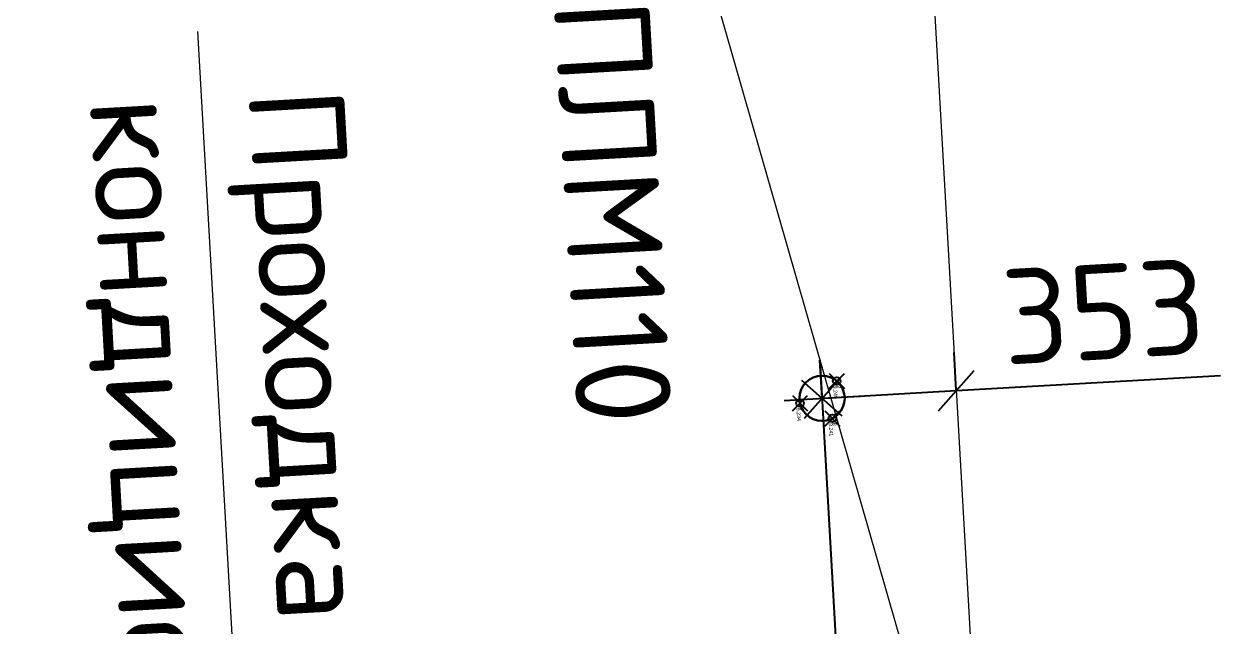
# Model space of a CAD drawing. Header units: metres. Extents: x 107714.2 to 107732.3, y 110797.9 to 110846.2.
# Drawn here: x 107722.397 to 107725.553, y 110807.42 to 110809.001 of the extents above; entities that cross this region are included whole.
import ezdxf

# ---------------------------------------------------------------- set-up
doc = ezdxf.new("R2010")
doc.units = ezdxf.units.M
doc.header["$PDMODE"] = 35
doc.header["$PDSIZE"] = 0.02
doc.linetypes.add('_ШПТ__20_т__2_5__Линия сетки', pattern=[25, 20, -2.5, 0, -2.5])
doc.linetypes.add('CENTER', pattern=[50.8, 31.75, -6.35, 6.35, -6.35])
doc.layers.add('Линии1', color=7, linetype='Continuous', lineweight=30)
doc.layers.add('ОСИ', color=251, linetype='CENTER', lineweight=18)
doc.layers.add('Слой1', color=7, linetype='Continuous')
doc.styles.add('GOST 2.304 type A', font='isocpeur.ttf')
doc.styles.add('ISOCPEUR', font='isocpeur.ttf', dxfattribs={"height": 375})
doc.styles.get("Standard").update_dxf_attribs({"font": 'arial.ttf'})
doc.dimstyles.new('ISO-25', dxfattribs={"dimtxt": 0.25, "dimasz": 0.1, "dimexe": 0.1, "dimexo": 0, "dimgap": 0.06, "dimtad": 1, "dimdec": 0, "dimlfac": 1000, "dimtxsty": 'GOST 2.304 type A', "dimblk": 'OBLIQUE', "dimcen": 2.5, "dimdle": 0.1, "dimadec": 0, "dimazin": 0, "dimtfac": 1, "dimtdec": 0, "dimtmove": 0, "dimatfit": 3, "dimfxl": 1, "dimarcsym": 0})

# ---------------------------------------------------------------- blocks, each defined once
blk = doc.blocks.new('_Oblique')
at = {"color": 0, "linetype": 'ByBlock', "lineweight": -2}
blk.add_line((-0.5, -0.5), (0.5, 0.5), dxfattribs=at)
blk = doc.blocks.new('*D112')
at = {"color": 0, "lineweight": -2, "transparency": 16777216}
for p, q in [((107724.4925, 110808.018), (107724.4869, 110808.1179)), ((107724.8449, 110808.0381), (107724.8392, 110808.1379)), ((107724.8449, 110808.0381), (107725.5388, 110808.0775)), ((107724.3927, 110808.0124), (107724.8449, 110808.0381))]:
    blk.add_line(p, q, dxfattribs=at)
at = {"layer": 'Defpoints', "color": 0, "lineweight": 9, "transparency": 16777216}
for p in [(107724.8449, 110808.0381), (107724.8449, 110808.0381), (107724.4925, 110808.018, 29.2414)]:
    blk.add_point(p, dxfattribs=at)
at = {"color": 0, "lineweight": -2, "transparency": 16777216, "xscale": 0.1, "yscale": 0.1, "zscale": 0.1}
for p, rotation in [((107724.8449, 110808.0381), 3.253049744874275), ((107724.4925, 110808.018), 183.2530497448743)]:
    blk.add_blockref('_Oblique', p, dxfattribs=dict(at, rotation=rotation))
at = {"color": 0, "lineweight": 9, "transparency": 16777216, "insert": (107725.2313, 110808.2453), "char_height": 0.25, "attachment_point": 5, "rotation": 3.253, "style": 'GOST 2.304 type A'}
blk.add_mtext('353', dxfattribs=at)
blk = doc.blocks.new('*D113')
at = {"color": 0, "lineweight": -2, "transparency": 16777216}
for p, q in [((107724.4869, 110808.1179), (107724.6765, 110804.7815)), ((107724.4925, 110808.018), (107724.5924, 110808.0237)), ((107724.6708, 110804.8814), (107724.7706, 110804.8871))]:
    blk.add_line(p, q, dxfattribs=at)
at = {"layer": 'Defpoints', "color": 0, "lineweight": 9, "transparency": 16777216}
for p in [(107724.4925, 110808.018, 29.2414), (107724.6708, 110804.8814), (107724.6708, 110804.8814)]:
    blk.add_point(p, dxfattribs=at)
at = {"color": 0, "lineweight": -2, "transparency": 16777216, "xscale": 0.1, "yscale": 0.1, "zscale": 0.1}
for p, rotation in [((107724.4925, 110808.018), 93.25304974487426), ((107724.6708, 110804.8814), 273.2530497448743)]:
    blk.add_blockref('_Oblique', p, dxfattribs=dict(at, rotation=rotation))
at = {"color": 0, "lineweight": 9, "transparency": 16777216, "insert": (107724.7664, 110806.4602), "char_height": 0.25, "attachment_point": 5, "rotation": 273.253, "style": 'GOST 2.304 type A'}
blk.add_mtext('3142', dxfattribs=at)
blk = doc.blocks.new('*D122')
at = {"color": 0, "lineweight": -2, "transparency": 16777216}
for p, q in [((107725.2754, 110814.9758), (107721.2177, 110814.7451)), ((107722.0094, 110802.5792), (107721.3119, 110814.8506)), ((107725.9848, 110802.9053), (107721.9039, 110802.6734))]:
    blk.add_line(p, q, dxfattribs=at)
at = {"layer": 'Defpoints', "color": 0, "lineweight": 9, "transparency": 16777216}
for p in [(107725.2754, 110814.9758, 29.1756), (107721.3176, 110814.7508), (107725.9848, 110802.9053)]:
    blk.add_point(p, dxfattribs=at)
at = {"color": 0, "lineweight": -2, "transparency": 16777216, "xscale": 0.1, "yscale": 0.1, "zscale": 0.1}
for p, rotation in [((107721.3176, 110814.7508), 93.25304974487426), ((107722.0037, 110802.6791), 273.2530497448743)]:
    blk.add_blockref('_Oblique', p, dxfattribs=dict(at, rotation=rotation))
at = {"color": 0, "lineweight": 9, "transparency": 16777216, "insert": (107721.8453, 110808.7254), "char_height": 0.25, "attachment_point": 5, "rotation": 273.253, "style": 'GOST 2.304 type A'}
blk.add_mtext('12091', dxfattribs=at)
blk = doc.blocks.new('*D172')
at = {"color": 0, "lineweight": -2, "transparency": 16777216}
for p, q in [((107726.6969, 110815.1567), (107727.3944, 110802.8853)), ((107725.2754, 110814.9758), (107726.8024, 110815.0625)), ((107725.9848, 110802.9053), (107727.4885, 110802.9908))]:
    blk.add_line(p, q, dxfattribs=at)
at = {"layer": 'Defpoints', "color": 0, "lineweight": 9, "transparency": 16777216}
for p in [(107725.2754, 110814.9758), (107727.3887, 110802.9851), (107725.9848, 110802.9053)]:
    blk.add_point(p, dxfattribs=at)
at = {"color": 0, "lineweight": -2, "transparency": 16777216, "xscale": 0.1, "yscale": 0.1, "zscale": 0.1}
for p, rotation in [((107726.7026, 110815.0569), 93.25304974487426), ((107727.3887, 110802.9851), 273.2530497448743)]:
    blk.add_blockref('_Oblique', p, dxfattribs=dict(at, rotation=rotation))
at = {"color": 0, "lineweight": 9, "transparency": 16777216, "insert": (107727.2303, 110809.0315), "char_height": 0.25, "attachment_point": 5, "rotation": 273.253, "style": 'GOST 2.304 type A'}
blk.add_mtext('12091', dxfattribs=at)

msp = doc.modelspace()

# ---------------------------------------------------------------- linework, layer by layer
at = {"lineweight": 9, "elevation": 29.1756}
msp.add_lwpolyline([(107725.9597, 110802.993), (107722.5619, 110814.8215)], dxfattribs=at)
at = {"color": 1, "lineweight": 9}
msp.add_lwpolyline([(107724.1992, 110806.0666), (107722.987, 110806.6275), (107722.8532, 110808.9814)], dxfattribs=at)
at = {"layer": 'Линии1'}
msp.add_circle((107724.4925, 110808.018, 29.2414), 0.0594, dxfattribs=at)
at = {"layer": 'ОСИ', "linetype": '_ШПТ__20_т__2_5__Линия сетки', "lineweight": 5}
msp.add_line((107722.7446, 110844.9904), (107725.3906, 110798.4372), dxfattribs=at)
at = {"layer": 'Слой1'}
for p in [(107724.531, 110808.0633, 29.2486), (107724.4345, 110808.0054, 29.2341), (107724.5194, 110807.9651, 29.2415)]:
    msp.add_point(p, dxfattribs=at)

# ---------------------------------------------------------------- texts
at = {"insert": (107724.0359, 110809.0732), "char_height": 0.25, "width": 1.266666, "attachment_point": 1, "rotation": 273.253, "style": 'ISOCPEUR'}
msp.add_mtext('ПЛМ110', dxfattribs=at)
at = {"color": 1, "insert": (107723.2343, 110808.8398), "char_height": 0.25, "width": 2.207971, "attachment_point": 1, "rotation": 273.253, "style": 'ISOCPEUR'}
msp.add_mtext('Проходка для кондиционера', dxfattribs=at)
at = {"layer": 'Слой1', "char_height": 0.01, "rotation": 273.253}
for s, insert, width, attachment_point in [(' 29.249', (107724.531, 110808.0633, 29.2486), 0.56, 1), (' 59', (107724.531, 110808.0633, 29.2486), 0.3, 7), (' 29.234', (107724.4345, 110808.0054, 29.2341), 0.56, 1), (' 60', (107724.4345, 110808.0054, 29.2341), 0.3, 7), (' 29.241', (107724.5194, 110807.9651, 29.2415), 0.56, 1), (' 58', (107724.5194, 110807.9651, 29.2415), 0.3, 7)]:
    msp.add_mtext(s, dxfattribs=dict(at, insert=insert, width=width, attachment_point=attachment_point))

# ---------------------------------------------------------------- dimensions: what is measured, and where the dimension line sits
at = {"lineweight": 9}
for base, p1, p2, angle, picture, middle in [((107727.3887, 110802.9851), (107725.2754, 110814.9758), (107725.9848, 110802.9053), 273.253, '*D172', (107727.2303, 110809.0315)), ((107721.3176, 110814.7508), (107725.9848, 110802.9053), (107725.2754, 110814.9758, 29.1756), 273.253, '*D122', (107721.8453, 110808.7254)), ((107724.8449, 110808.0381), (107724.4925, 110808.018, 29.2414), (107724.8449, 110808.0381), 3.253, '*D112', (107725.2313, 110808.2453)), ((107724.6708, 110804.8814), (107724.4925, 110808.018, 29.2414), (107724.6708, 110804.8814), 273.253, '*D113', (107724.7664, 110806.4602))]:
    dim = msp.add_linear_dim(base=base, p1=p1, p2=p2, angle=angle, dimstyle='ISO-25', dxfattribs=at)
    dim.commit()
    dim.dimension.update_dxf_attribs({"geometry": picture, "text_midpoint": middle})

doc.saveas('drawing.dxf')
